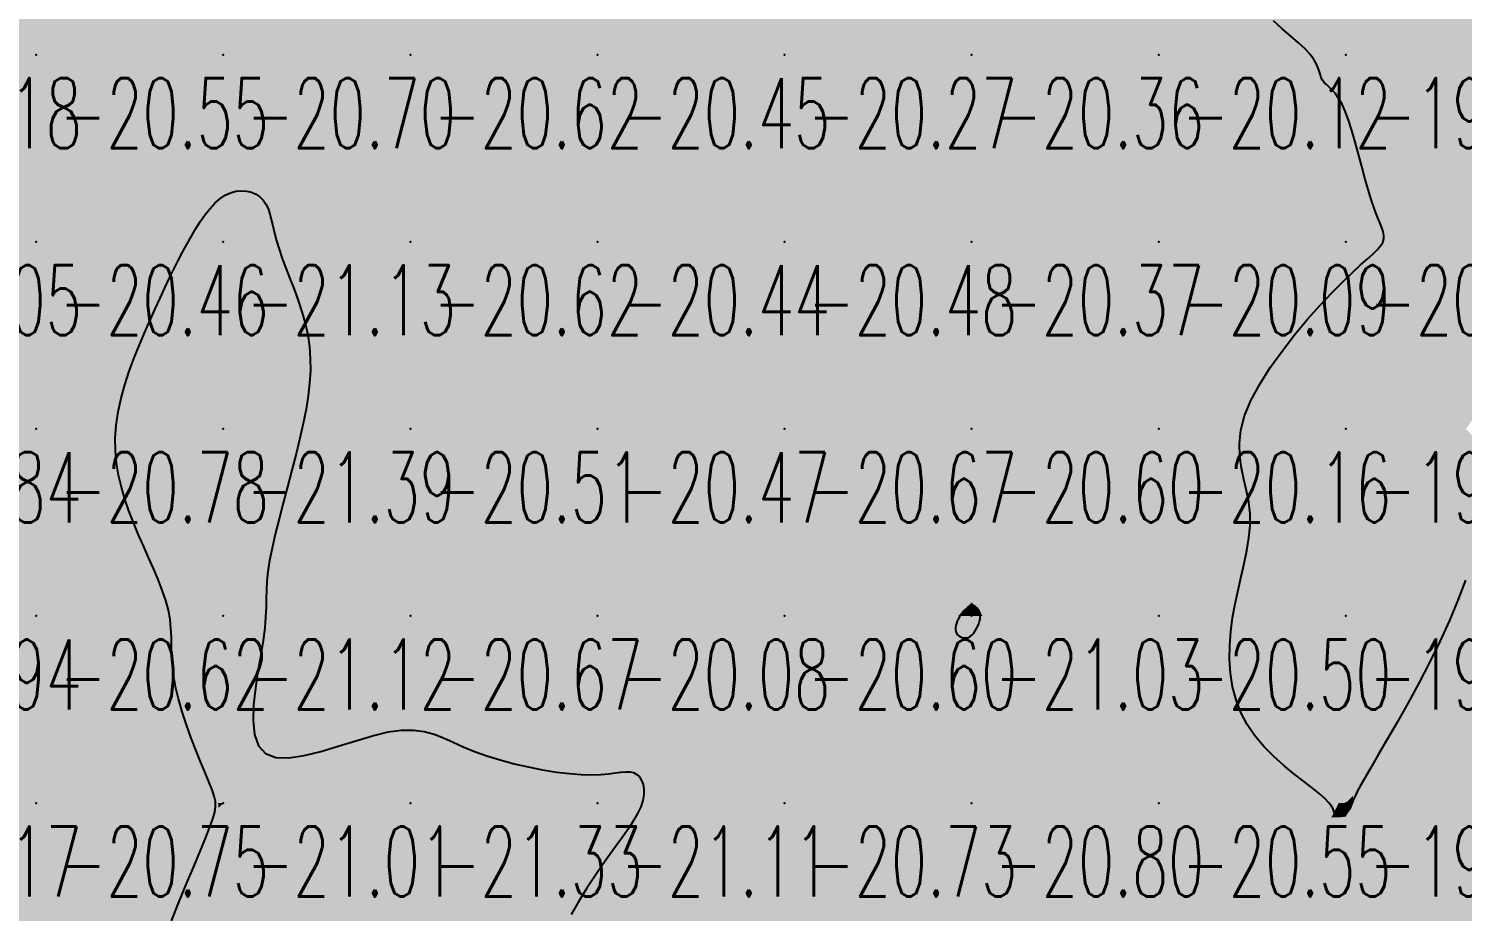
# Model space of a CAD drawing. Header units: millimetres. Extents: x 88261 to 90953, y 390274 to 392322.
# Drawn here: x 89319.8 to 89396.5, y 390731.5 to 390778.6 of the extents above; entities that cross this region are included whole.
import ezdxf
from ezdxf.enums import TextEntityAlignment as Align

# ---------------------------------------------------------------- set-up
doc = ezdxf.new("R2010")
doc.units = ezdxf.units.MM
doc.header["$LTSCALE"] = 25
for name, color, linetype in [('CN_03_00', 7, 'Continuous'), ('CN_04_00', 242, 'Continuous'), ('COTEAlt', 7, 'Continuous'), ('TN_COLORIAGE', 7, 'Continuous')]:
    doc.layers.add(name, color=color, linetype=linetype)
doc.styles.add('Simplex 1.0', font='Simplex.shx', dxfattribs={"width": 0.99, "height": 2.5})
doc.styles.get("Standard").update_dxf_attribs({"font": 'times.ttf'})

# ---------------------------------------------------------------- blocks, each defined once
blk = doc.blocks.new('COTE')
at = {"color": 0}
blk.add_point((0, 0), dxfattribs=at)
at = {"layer": 'COTEAlt'}
blk.add_attdef('ALT', text='', height=3.75, dxfattribs=at).set_placement((1.25, -1.25), align=Align.TOP_LEFT)

msp = doc.modelspace()

# ---------------------------------------------------------------- linework, layer by layer
at = {"layer": 'CN_03_00', "elevation": -21, "flags": 128}
msp.add_lwpolyline([(89327.473, 390730.941), (89327.898, 390731.982), (89328.306, 390732.973), (89328.685, 390733.891), (89329.023, 390734.71), (89329.308, 390735.405), (89329.531, 390735.961), (89329.692, 390736.4), (89329.794, 390736.753), (89329.838, 390737.053), (89329.827, 390737.329), (89329.765, 390737.614), (89329.652, 390737.939), (89329.492, 390738.335), (89329.29, 390738.826), (89329.055, 390739.399), (89328.801, 390740.035), (89328.541, 390740.714), (89328.287, 390741.416), (89328.053, 390742.12), (89327.851, 390742.807), (89327.695, 390743.458), (89327.591, 390744.056), (89327.532, 390744.608), (89327.503, 390745.124), (89327.489, 390745.615), (89327.478, 390746.091), (89327.454, 390746.564), (89327.404, 390747.044), (89327.314, 390747.542), (89327.173, 390748.065), (89326.987, 390748.613), (89326.766, 390749.183), (89326.518, 390749.771), (89326.253, 390750.373), (89325.979, 390750.985), (89325.708, 390751.606), (89325.446, 390752.23), (89325.204, 390752.855), (89324.987, 390753.484), (89324.801, 390754.117), (89324.651, 390754.758), (89324.542, 390755.408), (89324.479, 390756.071), (89324.469, 390756.747), (89324.515, 390757.44), (89324.622, 390758.151), (89324.782, 390758.873), (89324.986, 390759.6), (89325.225, 390760.324), (89325.488, 390761.038), (89325.768, 390761.736), (89326.053, 390762.41), (89326.335, 390763.053), (89326.607, 390763.659), (89326.868, 390764.231), (89327.12, 390764.772), (89327.365, 390765.284), (89327.605, 390765.772), (89327.841, 390766.239), (89328.076, 390766.689), (89328.312, 390767.124), (89328.549, 390767.546), (89328.79, 390767.952), (89329.035, 390768.336), (89329.284, 390768.692), (89329.54, 390769.015), (89329.802, 390769.298), (89330.071, 390769.536), (89330.35, 390769.724), (89330.637, 390769.857), (89330.926, 390769.936), (89331.214, 390769.965), (89331.491, 390769.948), (89331.754, 390769.886), (89331.995, 390769.782), (89332.209, 390769.641), (89332.388, 390769.465), (89332.53, 390769.256), (89332.642, 390769.014), (89332.734, 390768.739), (89332.814, 390768.43), (89332.894, 390768.086), (89332.983, 390767.707), (89333.091, 390767.291), (89333.227, 390766.839), (89333.399, 390766.35), (89333.597, 390765.828), (89333.813, 390765.277), (89334.035, 390764.703), (89334.252, 390764.109), (89334.453, 390763.501), (89334.627, 390762.883), (89334.764, 390762.259), (89334.856, 390761.633), (89334.901, 390761), (89334.903, 390760.354), (89334.864, 390759.69), (89334.787, 390759.002), (89334.674, 390758.284), (89334.527, 390757.53), (89334.349, 390756.735), (89334.143, 390755.897), (89333.919, 390755.029), (89333.685, 390754.149), (89333.452, 390753.276), (89333.229, 390752.427), (89333.027, 390751.62), (89332.854, 390750.872), (89332.721, 390750.202), (89332.634, 390749.621), (89332.584, 390749.107), (89332.559, 390748.635), (89332.546, 390748.176), (89332.534, 390747.703), (89332.51, 390747.19), (89332.461, 390746.609), (89332.375, 390745.933), (89332.248, 390745.146), (89332.101, 390744.281), (89331.966, 390743.38), (89331.871, 390742.488), (89331.848, 390741.649), (89331.925, 390740.905), (89332.133, 390740.302), (89332.502, 390739.883), (89333.05, 390739.676), (89333.752, 390739.655), (89334.569, 390739.776), (89335.463, 390739.998), (89336.397, 390740.277), (89337.332, 390740.572), (89338.231, 390740.841), (89339.056, 390741.04), (89339.78, 390741.138), (89340.415, 390741.139), (89340.985, 390741.061), (89341.513, 390740.917), (89342.022, 390740.724), (89342.535, 390740.497), (89343.076, 390740.252), (89343.668, 390740.004), (89344.327, 390739.767), (89345.04, 390739.546), (89345.789, 390739.345), (89346.553, 390739.168), (89347.314, 390739.017), (89348.052, 390738.897), (89348.748, 390738.811), (89349.381, 390738.762), (89349.938, 390738.752), (89350.421, 390738.771), (89350.837, 390738.808), (89351.194, 390738.852), (89351.5, 390738.891), (89351.761, 390738.914), (89351.985, 390738.909), (89352.18, 390738.865), (89352.351, 390738.772), (89352.496, 390738.633), (89352.61, 390738.451), (89352.688, 390738.23), (89352.726, 390737.975), (89352.721, 390737.689), (89352.666, 390737.377), (89352.559, 390737.042), (89352.396, 390736.687), (89352.181, 390736.309), (89351.919, 390735.905), (89351.617, 390735.47), (89351.279, 390735), (89350.911, 390734.49), (89350.52, 390733.938), (89350.11, 390733.338), (89349.687, 390732.689), (89349.259, 390732), (89348.835, 390731.282)], dxfattribs=at)
msp.add_lwpolyline([(89369.537, 390747.076), (89369.484, 390746.961), (89369.441, 390746.845), (89369.409, 390746.73), (89369.392, 390746.618), (89369.39, 390746.511), (89369.405, 390746.411), (89369.439, 390746.32), (89369.494, 390746.24), (89369.567, 390746.172), (89369.653, 390746.119), (89369.75, 390746.083), (89369.854, 390746.066), (89369.962, 390746.07), (89370.069, 390746.097), (89370.173, 390746.149), (89370.271, 390746.226), (89370.36, 390746.324), (89370.441, 390746.439), (89370.513, 390746.565), (89370.576, 390746.696), (89370.627, 390746.828), (89370.668, 390746.954), (89370.696, 390747.069), (89370.712, 390747.17), (89370.717, 390747.257), (89370.712, 390747.332), (89370.698, 390747.397), (89370.677, 390747.454), (89370.65, 390747.505), (89370.619, 390747.553), (89370.584, 390747.598), (89370.546, 390747.643), (89370.506, 390747.686), (89370.463, 390747.725), (89370.417, 390747.758), (89370.367, 390747.782), (89370.312, 390747.796), (89370.253, 390747.797), (89370.189, 390747.783), (89370.119, 390747.752), (89370.045, 390747.706), (89369.969, 390747.646), (89369.891, 390747.573), (89369.814, 390747.489), (89369.738, 390747.396), (89369.666, 390747.295), (89369.598, 390747.188), (89369.537, 390747.076)], close=True, dxfattribs=at)
at = {"layer": 'CN_04_00', "elevation": -20, "flags": 128}
msp.add_lwpolyline([(89396.638, 390749.147), (89396.244, 390748.084), (89395.791, 390746.989), (89395.28, 390745.872), (89394.727, 390744.753), (89394.152, 390743.652), (89393.573, 390742.59), (89393.009, 390741.589), (89392.479, 390740.67), (89392.002, 390739.852), (89391.597, 390739.159), (89391.278, 390738.603), (89391.037, 390738.173), (89390.863, 390737.849), (89390.744, 390737.614), (89390.667, 390737.449), (89390.62, 390737.334), (89390.592, 390737.251), (89390.569, 390737.181), (89390.542, 390737.109), (89390.509, 390737.034), (89390.47, 390736.958), (89390.425, 390736.882), (89390.374, 390736.808), (89390.317, 390736.74), (89390.253, 390736.678), (89390.184, 390736.624), (89390.109, 390736.581), (89390.031, 390736.549), (89389.953, 390736.528), (89389.878, 390736.519), (89389.809, 390736.521), (89389.749, 390736.536), (89389.701, 390736.562), (89389.669, 390736.601), (89389.652, 390736.654), (89389.638, 390736.724), (89389.614, 390736.815), (89389.565, 390736.932), (89389.477, 390737.079), (89389.334, 390737.26), (89389.124, 390737.48), (89388.83, 390737.742), (89388.446, 390738.051), (89387.988, 390738.406), (89387.478, 390738.806), (89386.941, 390739.249), (89386.399, 390739.734), (89385.874, 390740.261), (89385.391, 390740.828), (89384.973, 390741.434), (89384.636, 390742.077), (89384.381, 390742.752), (89384.2, 390743.453), (89384.088, 390744.175), (89384.038, 390744.912), (89384.045, 390745.658), (89384.1, 390746.407), (89384.2, 390747.154), (89384.335, 390747.893), (89384.493, 390748.623), (89384.66, 390749.342), (89384.821, 390750.047), (89384.963, 390750.737), (89385.072, 390751.411), (89385.132, 390752.067), (89385.131, 390752.702), (89385.061, 390753.318), (89384.943, 390753.923), (89384.806, 390754.528), (89384.678, 390755.144), (89384.59, 390755.781), (89384.567, 390756.45), (89384.641, 390757.162), (89384.838, 390757.928), (89385.179, 390758.753), (89385.645, 390759.621), (89386.208, 390760.511), (89386.841, 390761.4), (89387.515, 390762.269), (89388.204, 390763.094), (89388.878, 390763.855), (89389.512, 390764.53), (89390.081, 390765.103), (89390.582, 390765.583), (89391.017, 390765.981), (89391.385, 390766.31), (89391.689, 390766.585), (89391.929, 390766.817), (89392.107, 390767.02), (89392.223, 390767.208), (89392.28, 390767.392), (89392.284, 390767.583), (89392.242, 390767.793), (89392.161, 390768.032), (89392.05, 390768.311), (89391.914, 390768.64), (89391.762, 390769.031), (89391.601, 390769.493), (89391.436, 390770.032), (89391.269, 390770.632), (89391.1, 390771.268), (89390.929, 390771.92), (89390.755, 390772.564), (89390.578, 390773.178), (89390.399, 390773.74), (89390.217, 390774.226), (89390.033, 390774.621), (89389.849, 390774.933), (89389.671, 390775.177), (89389.503, 390775.366), (89389.348, 390775.515), (89389.21, 390775.639), (89389.094, 390775.752), (89389.004, 390775.868), (89388.94, 390776.001), (89388.891, 390776.153), (89388.843, 390776.325), (89388.779, 390776.52), (89388.686, 390776.738), (89388.548, 390776.982), (89388.351, 390777.251), (89388.079, 390777.548), (89387.725, 390777.874), (89387.306, 390778.231), (89386.848, 390778.623), (89386.375, 390779.051)], dxfattribs=at)
at = {"layer": 'TN_COLORIAGE', "color": 223}
for points in [[(89316.282, 390783.273, -20.552), (89313.165, 390777.239, -20.552), (89320.249, 390787.239, -20.552), (89320.249, 390777.239, -20.552)], [(89320.249, 390777.239, -20.651), (89330.249, 390777.239, -20.651), (89330.249, 390787.239, -20.651)], [(89320.249, 390787.239, -20.651), (89320.249, 390777.239, -20.651), (89330.249, 390787.239, -20.651)], [(89330.249, 390777.239, -20.724), (89340.249, 390777.239, -20.724), (89340.249, 390787.239, -20.724)], [(89330.249, 390787.239, -20.724), (89330.249, 390777.239, -20.724), (89340.249, 390787.239, -20.724)], [(89340.249, 390787.239, -20.435), (89340.249, 390777.239, -20.435), (89350.249, 390787.239, -20.435)], [(89340.249, 390777.239, -20.435), (89350.249, 390777.239, -20.435), (89350.249, 390787.239, -20.435)], [(89350.249, 390777.239, -20.366), (89360.249, 390777.239, -20.366), (89360.249, 390787.239, -20.366)], [(89350.249, 390787.239, -20.366), (89350.249, 390777.239, -20.366), (89360.249, 390787.239, -20.366)], [(89360.249, 390777.239, -20.333), (89370.249, 390777.239, -20.333), (89370.249, 390787.239, -20.333)], [(89360.249, 390787.239, -20.333), (89360.249, 390777.239, -20.333), (89370.249, 390787.239, -20.333)], [(89370.249, 390777.239, -20.243), (89380.249, 390777.239, -20.243), (89380.249, 390787.239, -20.243)], [(89370.249, 390787.239, -20.243), (89370.249, 390777.239, -20.243), (89380.249, 390787.239, -20.243)], [(89380.249, 390787.239, -20), (89385.308, 390787.239, -20), (89380.249, 390777.239, -20), (89383.663, 390780.653, -20)], [(89383.663, 390780.653, -20.123), (89389.032, 390777.239, -20.123), (89380.249, 390777.239, -20.123)], [(89311.281, 390768.272, -20.46), (89311.121, 390767.239, -20.46), (89320.249, 390777.239, -20.46), (89320.249, 390767.239, -20.46)], [(89311.281, 390768.272, -20.552), (89313.165, 390777.239, -20.552), (89320.249, 390777.239, -20.552)], [(89320.249, 390777.239, -20.705), (89320.249, 390767.239, -20.705), (89330.249, 390777.239, -20.705)], [(89330.249, 390770.324, -20.46), (89328.288, 390767.239, -20.46), (89330.249, 390777.239, -20.46), (89320.249, 390767.239, -20.46)], [(89330.249, 390770.324, -20.618), (89332.816, 390769.806, -20.618), (89330.249, 390777.239, -20.618), (89340.249, 390777.239, -20.618)], [(89332.817, 390767.239, -20.618), (89332.816, 390769.806, -20.618), (89340.249, 390767.239, -20.618), (89340.249, 390777.239, -20.618)], [(89340.249, 390767.239, -20.445), (89350.249, 390767.239, -20.445), (89350.249, 390777.239, -20.445)], [(89340.249, 390777.239, -20.445), (89340.249, 390767.239, -20.445), (89350.249, 390777.239, -20.445)], [(89350.249, 390767.239, -20.269), (89360.249, 390767.239, -20.269), (89360.249, 390777.239, -20.269)], [(89350.249, 390777.239, -20.269), (89350.249, 390767.239, -20.269), (89360.249, 390777.239, -20.269)], [(89360.249, 390767.239, -20.365), (89370.249, 390767.239, -20.365), (89370.249, 390777.239, -20.365)], [(89360.249, 390777.239, -20.365), (89360.249, 390767.239, -20.365), (89370.249, 390777.239, -20.365)], [(89370.249, 390767.239, -20.123), (89380.249, 390767.239, -20.123), (89380.249, 390777.239, -20.123)], [(89370.249, 390777.239, -20.123), (89370.249, 390767.239, -20.123), (89380.249, 390777.239, -20.123)], [(89380.249, 390777.239, -20), (89389.032, 390777.239, -20), (89380.249, 390767.239, -20), (89388.685, 390775.676, -20)], [(89380.249, 390767.239, -20), (89388.685, 390775.676, -20), (89390.249, 390767.239, -20), (89390.249, 390775.267, -20)], [(89391.622, 390768.613, -20.069), (89390.249, 390775.267, -20.069), (89390.249, 390767.239, -20.069)], [(89391.622, 390768.613, -20.069), (89392.866, 390767.239, -20.069), (89390.249, 390767.239, -20.069)], [(89310.249, 390757.239, -20.46), (89320.249, 390757.239, -20.46), (89320.249, 390767.239, -20.46)], [(89310.249, 390764.763, -20.46), (89311.121, 390767.239, -20.46), (89310.249, 390757.239, -20.46), (89320.249, 390767.239, -20.46)], [(89326.469, 390763.46, -20.46), (89328.288, 390767.239, -20.46), (89320.249, 390757.239, -20.46), (89320.249, 390767.239, -20.46)], [(89332.817, 390767.239, -20.619), (89335.279, 390762.269, -20.619), (89340.249, 390767.239, -20.619)], [(89335.279, 390762.269, -20.51), (89334.655, 390757.239, -20.51), (89340.249, 390767.239, -20.51), (89340.249, 390757.239, -20.51)], [(89340.249, 390767.239, -20.442), (89340.249, 390757.239, -20.442), (89350.249, 390767.239, -20.442)], [(89340.249, 390757.239, -20.442), (89350.249, 390757.239, -20.442), (89350.249, 390767.239, -20.442)], [(89350.249, 390767.239, -20.476), (89350.249, 390757.239, -20.476), (89360.249, 390767.239, -20.476)], [(89350.249, 390757.239, -20.476), (89360.249, 390757.239, -20.476), (89360.249, 390767.239, -20.476)], [(89360.249, 390757.239, -20.374), (89370.249, 390757.239, -20.374), (89370.249, 390767.239, -20.374)], [(89360.249, 390767.239, -20.374), (89360.249, 390757.239, -20.374), (89370.249, 390767.239, -20.374)], [(89370.249, 390767.239, -20.092), (89370.249, 390757.239, -20.092), (89380.249, 390767.239, -20.092)], [(89370.249, 390757.239, -20.092), (89380.249, 390757.239, -20.092), (89380.249, 390767.239, -20.092)], [(89380.249, 390757.239, -20), (89383.21, 390757.239, -20), (89390.249, 390767.239, -20), (89390.249, 390765.675, -20)], [(89380.249, 390767.239, -20.069), (89380.249, 390757.239, -20.069), (89390.249, 390767.239, -20.069)], [(89390.249, 390765.675, -20.069), (89392.866, 390767.239, -20.069), (89390.249, 390767.239, -20.069)], [(89326.469, 390763.46, -20.783), (89323.847, 390757.239, -20.783), (89320.249, 390757.239, -20.783)], [(89310.249, 390757.239, -20.783), (89310.249, 390747.239, -20.783), (89320.249, 390757.239, -20.783)], [(89310.249, 390747.239, -20.783), (89320.249, 390747.239, -20.783), (89320.249, 390757.239, -20.783)], [(89323.847, 390757.239, -20.616), (89325.234, 390752.225, -20.616), (89320.249, 390757.239, -20.616), (89320.249, 390747.239, -20.616)], [(89332.193, 390749.184, -20.51), (89334.655, 390757.239, -20.51), (89340.249, 390757.239, -20.51)], [(89332.898, 390747.239, -20.51), (89332.193, 390749.184, -20.51), (89340.249, 390747.239, -20.51), (89340.249, 390757.239, -20.51)], [(89340.249, 390757.239, -20.471), (89340.249, 390747.239, -20.471), (89350.249, 390757.239, -20.471)], [(89340.249, 390747.239, -20.471), (89350.249, 390747.239, -20.471), (89350.249, 390757.239, -20.471)], [(89350.249, 390757.239, -20.67), (89350.249, 390747.239, -20.67), (89360.249, 390757.239, -20.67)], [(89350.249, 390747.239, -20.67), (89360.249, 390747.239, -20.67), (89360.249, 390757.239, -20.67)], [(89370.249, 390747.965, -20.597), (89369.532, 390747.239, -20.597), (89370.249, 390757.239, -20.597), (89360.249, 390747.239, -20.597)], [(89360.249, 390757.239, -20.602), (89360.249, 390747.239, -20.602), (89370.249, 390757.239, -20.602)], [(89370.249, 390747.965, -20.158), (89370.605, 390747.596, -20.158), (89370.249, 390757.239, -20.158), (89380.249, 390757.239, -20.158)], [(89370.831, 390747.239, -20.158), (89370.605, 390747.596, -20.158), (89380.249, 390747.239, -20.158), (89380.249, 390757.239, -20.158)], [(89380.249, 390747.239, -20), (89385.943, 390752.934, -20), (89380.249, 390757.239, -20), (89383.21, 390757.239, -20)], [(89400.249, 390747.239, -20), (89396.437, 390747.239, -20), (89400.249, 390757.239, -20), (89398.368, 390755.358, -20)], [(89383.803, 390747.239, -20.496), (89385.943, 390752.934, -20.496), (89380.249, 390747.239, -20.496)], [(89327.893, 390747.239, -20.616), (89325.234, 390752.225, -20.616), (89320.249, 390747.239, -20.616)], [(89310.249, 390744.752, -20.616), (89313.337, 390740.328, -20.616), (89310.249, 390747.239, -20.616), (89320.249, 390747.239, -20.616)], [(89314.275, 390737.239, -20.616), (89313.337, 390740.328, -20.616), (89320.249, 390737.239, -20.616), (89320.249, 390747.239, -20.616)], [(89327.076, 390744.067, -20.616), (89327.893, 390747.239, -20.616), (89320.249, 390737.239, -20.616), (89320.249, 390747.239, -20.616)], [(89330.466, 390737.457, -20.672), (89340.249, 390742.229, -20.672), (89340.249, 390747.239, -20.672)], [(89330.466, 390737.457, -20.672), (89332.898, 390747.239, -20.672), (89340.249, 390747.239, -20.672)], [(89340.249, 390742.229, -20.084), (89342.877, 390739.868, -20.084), (89340.249, 390747.239, -20.084), (89350.249, 390747.239, -20.084)], [(89350.249, 390738.325, -20.084), (89342.877, 390739.868, -20.084), (89350.249, 390747.239, -20.084)], [(89352.415, 390739.406, -20.084), (89350.249, 390738.325, -20.084), (89360.249, 390747.239, -20.084), (89350.249, 390747.239, -20.084)], [(89353.172, 390737.239, -20.597), (89352.415, 390739.406, -20.597), (89360.249, 390737.239, -20.597), (89360.249, 390747.239, -20.597)], [(89369.214, 390746.205, -20.597), (89369.532, 390747.239, -20.597), (89360.249, 390737.239, -20.597), (89360.249, 390747.239, -20.597)], [(89370.249, 390737.239, -20.496), (89380.249, 390737.239, -20.496), (89380.249, 390747.239, -20.496)], [(89370.249, 390745.862, -20.496), (89370.831, 390747.239, -20.496), (89370.249, 390737.239, -20.496), (89380.249, 390747.239, -20.496)], [(89380.249, 390737.239, -20), (89384.041, 390741.032, -20), (89380.249, 390747.239, -20), (89383.803, 390747.239, -20)], [(89396.437, 390747.239, -20.553), (89390.628, 390737.618, -20.553), (89400.249, 390747.239, -20.553)], [(89400.249, 390747.239, -20), (89390.628, 390737.618, -20), (89400.249, 390737.239, -20), (89390.634, 390737.239, -20)], [(89370.249, 390745.862, -20.73), (89369.214, 390746.205, -20.73), (89370.249, 390737.239, -20.73), (89360.249, 390737.239, -20.73)], [(89329.97, 390737.239, -20.746), (89327.076, 390744.067, -20.746), (89320.249, 390737.239, -20.746)], [(89384.041, 390741.032, -20.549), (89389.867, 390737.239, -20.549), (89380.249, 390737.239, -20.549)], [(89314.275, 390737.239, -20.746), (89317.157, 390734.147, -20.746), (89320.249, 390737.239, -20.746)], [(89317.157, 390734.147, -20.718), (89316.934, 390727.239, -20.718), (89320.249, 390737.239, -20.718), (89320.249, 390727.239, -20.718)], [(89329.97, 390737.239, -20.718), (89329.997, 390736.987, -20.718), (89320.249, 390737.239, -20.718), (89320.249, 390727.239, -20.718)], [(89329.997, 390736.987, -20.718), (89325.893, 390727.239, -20.718), (89320.249, 390727.239, -20.718)], [(89350.249, 390727.239, -20.73), (89360.249, 390727.239, -20.73), (89360.249, 390737.239, -20.73)], [(89350.249, 390733.887, -20.73), (89353.172, 390737.239, -20.73), (89350.249, 390727.239, -20.73), (89360.249, 390737.239, -20.73)], [(89360.249, 390727.239, -20.805), (89370.249, 390727.239, -20.805), (89370.249, 390737.239, -20.805)], [(89360.249, 390737.239, -20.805), (89360.249, 390727.239, -20.805), (89370.249, 390737.239, -20.805)], [(89370.249, 390727.239, -20.549), (89380.249, 390727.239, -20.549), (89380.249, 390737.239, -20.549)], [(89370.249, 390737.239, -20.549), (89370.249, 390727.239, -20.549), (89380.249, 390737.239, -20.549)], [(89380.249, 390737.239, -20), (89389.867, 390737.239, -20), (89380.249, 390727.239, -20), (89389.474, 390736.465, -20)], [(89390.249, 390727.239, -20.544), (89400.249, 390727.239, -20.544), (89400.249, 390737.239, -20.544)], [(89400.249, 390737.239, -20), (89390.634, 390737.239, -20), (89390.249, 390727.239, -20), (89390.249, 390736.51, -20)], [(89390.249, 390727.239, -20), (89390.249, 390736.51, -20), (89380.249, 390727.239, -20), (89389.474, 390736.465, -20)], [(89350.249, 390733.887, -20.779), (89346.491, 390727.239, -20.779), (89350.249, 390727.239, -20.779)]]:
    msp.add_solid(points, dxfattribs=at)
at = {"layer": 'TN_COLORIAGE', "color": 213}
for points in [[(89389.032, 390777.239, -19.762), (89383.663, 390780.653, -19.762), (89390.249, 390777.239, -19.762), (89390.249, 390787.239, -19.762)], [(89390.249, 390787.239, -19.755), (89390.249, 390777.239, -19.755), (89400.249, 390787.239, -19.755)], [(89390.249, 390777.239, -19.755), (89400.249, 390777.239, -19.755), (89400.249, 390787.239, -19.755)], [(89390.249, 390775.267, -19.983), (89388.685, 390775.676, -19.983), (89390.249, 390777.239, -19.983)], [(89388.685, 390775.676, -19.983), (89389.032, 390777.239, -19.983), (89390.249, 390777.239, -19.983)], [(89390.249, 390775.267, -19.564), (89391.622, 390768.613, -19.564), (89390.249, 390777.239, -19.564), (89400.249, 390777.239, -19.564)], [(89392.866, 390767.239, -19.564), (89391.622, 390768.613, -19.564), (89400.249, 390767.239, -19.564), (89400.249, 390777.239, -19.564)], [(89400.249, 390762.391, -19.625), (89396.677, 390757.239, -19.625), (89400.249, 390767.239, -19.625), (89390.249, 390757.239, -19.625)], [(89392.866, 390767.239, -19.625), (89390.249, 390765.675, -19.625), (89400.249, 390767.239, -19.625), (89390.249, 390757.239, -19.625)], [(89390.249, 390765.675, -19.625), (89383.21, 390757.239, -19.625), (89390.249, 390757.239, -19.625)], [(89383.21, 390757.239, -19.625), (89385.943, 390752.934, -19.625), (89390.249, 390757.239, -19.625)], [(89385.943, 390752.934, -19.101), (89383.803, 390747.239, -19.101), (89390.249, 390757.239, -19.101), (89390.249, 390747.239, -19.101)], [(89396.677, 390757.239, -19.101), (89398.368, 390755.358, -19.101), (89390.249, 390757.239, -19.101), (89390.249, 390747.239, -19.101)], [(89398.368, 390755.358, -19.101), (89396.437, 390747.239, -19.101), (89390.249, 390747.239, -19.101)], [(89383.803, 390747.239, -19.101), (89384.041, 390741.032, -19.101), (89390.249, 390747.239, -19.101)], [(89389.867, 390737.239, -19.101), (89384.041, 390741.032, -19.101), (89390.249, 390737.239, -19.101), (89390.249, 390747.239, -19.101)], [(89390.628, 390737.618, -19.101), (89396.437, 390747.239, -19.101), (89390.249, 390737.239, -19.101), (89390.249, 390747.239, -19.101)], [(89390.634, 390737.239, -19.978), (89390.628, 390737.618, -19.978), (89390.249, 390737.239, -19.978)], [(89389.474, 390736.465, -19.978), (89390.249, 390736.51, -19.978), (89390.249, 390737.239, -19.978)], [(89389.474, 390736.465, -19.978), (89389.867, 390737.239, -19.978), (89390.249, 390737.239, -19.978)], [(89390.249, 390736.51, -19.978), (89390.634, 390737.239, -19.978), (89390.249, 390737.239, -19.978)]]:
    msp.add_solid(points, dxfattribs=at)
at = {"layer": 'TN_COLORIAGE', "color": 233}
for points in [[(89328.288, 390767.239, -21.132), (89330.249, 390770.324, -21.132), (89330.249, 390767.239, -21.132)], [(89332.816, 390769.806, -21.132), (89330.249, 390770.324, -21.132), (89330.249, 390767.239, -21.132)], [(89332.816, 390769.806, -21.132), (89332.817, 390767.239, -21.132), (89330.249, 390767.239, -21.132)], [(89330.249, 390757.239, -21), (89323.847, 390757.239, -21), (89330.249, 390767.239, -21), (89326.469, 390763.46, -21)], [(89328.288, 390767.239, -21.132), (89326.469, 390763.46, -21.132), (89330.249, 390767.239, -21.132)], [(89330.249, 390757.239, -21), (89335.279, 390762.269, -21), (89330.249, 390767.239, -21), (89332.817, 390767.239, -21)], [(89334.655, 390757.239, -21.386), (89335.279, 390762.269, -21.386), (89330.249, 390757.239, -21.386)], [(89325.234, 390752.225, -21.386), (89323.847, 390757.239, -21.386), (89330.249, 390757.239, -21.386)], [(89330.249, 390757.239, -21), (89325.234, 390752.225, -21), (89330.249, 390747.239, -21), (89327.893, 390747.239, -21)], [(89330.249, 390757.239, -21), (89334.655, 390757.239, -21), (89330.249, 390747.239, -21), (89332.193, 390749.184, -21)], [(89332.193, 390749.184, -21.118), (89332.898, 390747.239, -21.118), (89330.249, 390747.239, -21.118)], [(89369.532, 390747.239, -21.031), (89370.249, 390747.965, -21.031), (89370.249, 390747.239, -21.031)], [(89370.605, 390747.596, -21.031), (89370.249, 390747.965, -21.031), (89370.249, 390747.239, -21.031)], [(89370.605, 390747.596, -21.031), (89370.831, 390747.239, -21.031), (89370.249, 390747.239, -21.031)], [(89330.249, 390747.239, -21), (89327.076, 390744.067, -21), (89330.249, 390737.239, -21), (89329.97, 390737.239, -21)], [(89327.893, 390747.239, -21.118), (89327.076, 390744.067, -21.118), (89330.249, 390747.239, -21.118)], [(89330.249, 390747.239, -21), (89332.898, 390747.239, -21), (89330.249, 390737.239, -21), (89330.466, 390737.457, -21)], [(89369.214, 390746.205, -21.031), (89370.249, 390745.862, -21.031), (89370.249, 390747.239, -21.031)], [(89369.532, 390747.239, -21.031), (89369.214, 390746.205, -21.031), (89370.249, 390747.239, -21.031)], [(89370.831, 390747.239, -21.031), (89370.249, 390745.862, -21.031), (89370.249, 390747.239, -21.031)], [(89340.249, 390737.239, -21), (89340.249, 390742.229, -21), (89330.249, 390737.239, -21), (89330.466, 390737.457, -21)], [(89342.877, 390739.868, -21.327), (89340.249, 390742.229, -21.327), (89340.249, 390737.239, -21.327)], [(89340.249, 390737.239, -21), (89342.877, 390739.868, -21), (89350.249, 390737.239, -21), (89350.249, 390738.325, -21)], [(89352.415, 390739.406, -21.112), (89353.172, 390737.239, -21.112), (89350.249, 390737.239, -21.112)], [(89350.249, 390738.325, -21.112), (89352.415, 390739.406, -21.112), (89350.249, 390737.239, -21.112)], [(89330.249, 390727.239, -21), (89325.893, 390727.239, -21), (89330.249, 390737.239, -21), (89329.997, 390736.987, -21)], [(89329.997, 390736.987, -21.007), (89329.97, 390737.239, -21.007), (89330.249, 390737.239, -21.007)], [(89330.249, 390727.239, -21.327), (89340.249, 390727.239, -21.327), (89340.249, 390737.239, -21.327)], [(89330.249, 390737.239, -21.327), (89330.249, 390727.239, -21.327), (89340.249, 390737.239, -21.327)], [(89340.249, 390727.239, -21), (89346.491, 390727.239, -21), (89350.249, 390737.239, -21), (89350.249, 390733.887, -21)], [(89340.249, 390737.239, -21.112), (89340.249, 390727.239, -21.112), (89350.249, 390737.239, -21.112)], [(89353.172, 390737.239, -21.112), (89350.249, 390733.887, -21.112), (89350.249, 390737.239, -21.112)]]:
    msp.add_solid(points, dxfattribs=at)

# ---------------------------------------------------------------- block references
at = {"layer": 'COTEAlt'}
ref = msp.add_blockref('COTE', (89310.249, 390777.239), dxfattribs=at)
ref.add_attrib('ALT', '-21.18', dxfattribs={"height": 3.75, "style": 'Simplex 1.0', "width": 0.6}).set_placement((89311.499, 390775.989), align=Align.TOP_LEFT)
ref = msp.add_blockref('COTE', (89320.249, 390777.239), dxfattribs=at)
ref.add_attrib('ALT', '-20.55', dxfattribs={"height": 3.75, "style": 'Simplex 1.0', "width": 0.6}).set_placement((89321.499, 390775.989), align=Align.TOP_LEFT)
ref = msp.add_blockref('COTE', (89330.249, 390777.239), dxfattribs=at)
ref.add_attrib('ALT', '-20.70', dxfattribs={"height": 3.75, "style": 'Simplex 1.0', "width": 0.6}).set_placement((89331.499, 390775.989), align=Align.TOP_LEFT)
ref = msp.add_blockref('COTE', (89340.249, 390777.239), dxfattribs=at)
ref.add_attrib('ALT', '-20.62', dxfattribs={"height": 3.75, "style": 'Simplex 1.0', "width": 0.6}).set_placement((89341.499, 390775.989), align=Align.TOP_LEFT)
ref = msp.add_blockref('COTE', (89350.249, 390777.239), dxfattribs=at)
ref.add_attrib('ALT', '-20.45', dxfattribs={"height": 3.75, "style": 'Simplex 1.0', "width": 0.6}).set_placement((89351.499, 390775.989), align=Align.TOP_LEFT)
ref = msp.add_blockref('COTE', (89360.249, 390777.239), dxfattribs=at)
ref.add_attrib('ALT', '-20.27', dxfattribs={"height": 3.75, "style": 'Simplex 1.0', "width": 0.6}).set_placement((89361.499, 390775.989), align=Align.TOP_LEFT)
ref = msp.add_blockref('COTE', (89370.249, 390777.239), dxfattribs=at)
ref.add_attrib('ALT', '-20.36', dxfattribs={"height": 3.75, "style": 'Simplex 1.0', "width": 0.6}).set_placement((89371.499, 390775.989), align=Align.TOP_LEFT)
ref = msp.add_blockref('COTE', (89380.249, 390777.239), dxfattribs=at)
ref.add_attrib('ALT', '-20.12', dxfattribs={"height": 3.75, "style": 'Simplex 1.0', "width": 0.6}).set_placement((89381.499, 390775.989), align=Align.TOP_LEFT)
ref = msp.add_blockref('COTE', (89390.249, 390777.239), dxfattribs=at)
ref.add_attrib('ALT', '-19.98', dxfattribs={"height": 3.75, "style": 'Simplex 1.0', "width": 0.6}).set_placement((89391.499, 390775.989), align=Align.TOP_LEFT)
ref = msp.add_blockref('COTE', (89310.249, 390767.239), dxfattribs=at)
ref.add_attrib('ALT', '-21.05', dxfattribs={"height": 3.75, "style": 'Simplex 1.0', "width": 0.6}).set_placement((89311.499, 390765.989), align=Align.TOP_LEFT)
ref = msp.add_blockref('COTE', (89320.249, 390767.239), dxfattribs=at)
ref.add_attrib('ALT', '-20.46', dxfattribs={"height": 3.75, "style": 'Simplex 1.0', "width": 0.6}).set_placement((89321.499, 390765.989), align=Align.TOP_LEFT)
ref = msp.add_blockref('COTE', (89330.249, 390767.239), dxfattribs=at)
ref.add_attrib('ALT', '-21.13', dxfattribs={"height": 3.75, "style": 'Simplex 1.0', "width": 0.6}).set_placement((89331.499, 390765.989), align=Align.TOP_LEFT)
ref = msp.add_blockref('COTE', (89340.249, 390767.239), dxfattribs=at)
ref.add_attrib('ALT', '-20.62', dxfattribs={"height": 3.75, "style": 'Simplex 1.0', "width": 0.6}).set_placement((89341.499, 390765.989), align=Align.TOP_LEFT)
ref = msp.add_blockref('COTE', (89350.249, 390767.239), dxfattribs=at)
ref.add_attrib('ALT', '-20.44', dxfattribs={"height": 3.75, "style": 'Simplex 1.0', "width": 0.6}).set_placement((89351.499, 390765.989), align=Align.TOP_LEFT)
ref = msp.add_blockref('COTE', (89360.249, 390767.239), dxfattribs=at)
ref.add_attrib('ALT', '-20.48', dxfattribs={"height": 3.75, "style": 'Simplex 1.0', "width": 0.6}).set_placement((89361.499, 390765.989), align=Align.TOP_LEFT)
ref = msp.add_blockref('COTE', (89370.249, 390767.239), dxfattribs=at)
ref.add_attrib('ALT', '-20.37', dxfattribs={"height": 3.75, "style": 'Simplex 1.0', "width": 0.6}).set_placement((89371.499, 390765.989), align=Align.TOP_LEFT)
ref = msp.add_blockref('COTE', (89380.249, 390767.239), dxfattribs=at)
ref.add_attrib('ALT', '-20.09', dxfattribs={"height": 3.75, "style": 'Simplex 1.0', "width": 0.6}).set_placement((89381.499, 390765.989), align=Align.TOP_LEFT)
ref = msp.add_blockref('COTE', (89390.249, 390767.239), dxfattribs=at)
ref.add_attrib('ALT', '-20.07', dxfattribs={"height": 3.75, "style": 'Simplex 1.0', "width": 0.6}).set_placement((89391.499, 390765.989), align=Align.TOP_LEFT)
ref = msp.add_blockref('COTE', (89310.249, 390757.239), dxfattribs=at)
ref.add_attrib('ALT', '-20.84', dxfattribs={"height": 3.75, "style": 'Simplex 1.0', "width": 0.6}).set_placement((89311.499, 390755.989), align=Align.TOP_LEFT)
ref = msp.add_blockref('COTE', (89320.249, 390757.239), dxfattribs=at)
ref.add_attrib('ALT', '-20.78', dxfattribs={"height": 3.75, "style": 'Simplex 1.0', "width": 0.6}).set_placement((89321.499, 390755.989), align=Align.TOP_LEFT)
ref = msp.add_blockref('COTE', (89330.249, 390757.239), dxfattribs=at)
ref.add_attrib('ALT', '-21.39', dxfattribs={"height": 3.75, "style": 'Simplex 1.0', "width": 0.6}).set_placement((89331.499, 390755.989), align=Align.TOP_LEFT)
ref = msp.add_blockref('COTE', (89340.249, 390757.239), dxfattribs=at)
ref.add_attrib('ALT', '-20.51', dxfattribs={"height": 3.75, "style": 'Simplex 1.0', "width": 0.6}).set_placement((89341.499, 390755.989), align=Align.TOP_LEFT)
ref = msp.add_blockref('COTE', (89350.249, 390757.239), dxfattribs=at)
ref.add_attrib('ALT', '-20.47', dxfattribs={"height": 3.75, "style": 'Simplex 1.0', "width": 0.6}).set_placement((89351.499, 390755.989), align=Align.TOP_LEFT)
ref = msp.add_blockref('COTE', (89360.249, 390757.239), dxfattribs=at)
ref.add_attrib('ALT', '-20.67', dxfattribs={"height": 3.75, "style": 'Simplex 1.0', "width": 0.6}).set_placement((89361.499, 390755.989), align=Align.TOP_LEFT)
ref = msp.add_blockref('COTE', (89370.249, 390757.239), dxfattribs=at)
ref.add_attrib('ALT', '-20.60', dxfattribs={"height": 3.75, "style": 'Simplex 1.0', "width": 0.6}).set_placement((89371.499, 390755.989), align=Align.TOP_LEFT)
ref = msp.add_blockref('COTE', (89380.249, 390757.239), dxfattribs=at)
ref.add_attrib('ALT', '-20.16', dxfattribs={"height": 3.75, "style": 'Simplex 1.0', "width": 0.6}).set_placement((89381.499, 390755.989), align=Align.TOP_LEFT)
ref = msp.add_blockref('COTE', (89390.249, 390757.239), dxfattribs=at)
ref.add_attrib('ALT', '-19.63', dxfattribs={"height": 3.75, "style": 'Simplex 1.0', "width": 0.6}).set_placement((89391.499, 390755.989), align=Align.TOP_LEFT)
ref = msp.add_blockref('COTE', (89310.249, 390747.239), dxfattribs=at)
ref.add_attrib('ALT', '-20.94', dxfattribs={"height": 3.75, "style": 'Simplex 1.0', "width": 0.6}).set_placement((89311.499, 390745.989), align=Align.TOP_LEFT)
ref = msp.add_blockref('COTE', (89320.249, 390747.239), dxfattribs=at)
ref.add_attrib('ALT', '-20.62', dxfattribs={"height": 3.75, "style": 'Simplex 1.0', "width": 0.6}).set_placement((89321.499, 390745.989), align=Align.TOP_LEFT)
ref = msp.add_blockref('COTE', (89330.249, 390747.239), dxfattribs=at)
ref.add_attrib('ALT', '-21.12', dxfattribs={"height": 3.75, "style": 'Simplex 1.0', "width": 0.6}).set_placement((89331.499, 390745.989), align=Align.TOP_LEFT)
ref = msp.add_blockref('COTE', (89340.249, 390747.239), dxfattribs=at)
ref.add_attrib('ALT', '-20.67', dxfattribs={"height": 3.75, "style": 'Simplex 1.0', "width": 0.6}).set_placement((89341.499, 390745.989), align=Align.TOP_LEFT)
ref = msp.add_blockref('COTE', (89350.249, 390747.239), dxfattribs=at)
ref.add_attrib('ALT', '-20.08', dxfattribs={"height": 3.75, "style": 'Simplex 1.0', "width": 0.6}).set_placement((89351.499, 390745.989), align=Align.TOP_LEFT)
ref = msp.add_blockref('COTE', (89360.249, 390747.239), dxfattribs=at)
ref.add_attrib('ALT', '-20.60', dxfattribs={"height": 3.75, "style": 'Simplex 1.0', "width": 0.6}).set_placement((89361.499, 390745.989), align=Align.TOP_LEFT)
ref = msp.add_blockref('COTE', (89370.249, 390747.239), dxfattribs=at)
ref.add_attrib('ALT', '-21.03', dxfattribs={"height": 3.75, "style": 'Simplex 1.0', "width": 0.6}).set_placement((89371.499, 390745.989), align=Align.TOP_LEFT)
ref = msp.add_blockref('COTE', (89380.249, 390747.239), dxfattribs=at)
ref.add_attrib('ALT', '-20.50', dxfattribs={"height": 3.75, "style": 'Simplex 1.0', "width": 0.6}).set_placement((89381.499, 390745.989), align=Align.TOP_LEFT)
ref = msp.add_blockref('COTE', (89390.249, 390747.239), dxfattribs=at)
ref.add_attrib('ALT', '-19.10', dxfattribs={"height": 3.75, "style": 'Simplex 1.0', "width": 0.6}).set_placement((89391.499, 390745.989), align=Align.TOP_LEFT)
ref = msp.add_blockref('COTE', (89310.249, 390737.239), dxfattribs=at)
ref.add_attrib('ALT', '-21.17', dxfattribs={"height": 3.75, "style": 'Simplex 1.0', "width": 0.6}).set_placement((89311.499, 390735.989), align=Align.TOP_LEFT)
ref = msp.add_blockref('COTE', (89320.249, 390737.239), dxfattribs=at)
ref.add_attrib('ALT', '-20.75', dxfattribs={"height": 3.75, "style": 'Simplex 1.0', "width": 0.6}).set_placement((89321.499, 390735.989), align=Align.TOP_LEFT)
ref = msp.add_blockref('COTE', (89330.249, 390737.239), dxfattribs=at)
ref.add_attrib('ALT', '-21.01', dxfattribs={"height": 3.75, "style": 'Simplex 1.0', "width": 0.6}).set_placement((89331.499, 390735.989), align=Align.TOP_LEFT)
ref = msp.add_blockref('COTE', (89340.249, 390737.239), dxfattribs=at)
ref.add_attrib('ALT', '-21.33', dxfattribs={"height": 3.75, "style": 'Simplex 1.0', "width": 0.6}).set_placement((89341.499, 390735.989), align=Align.TOP_LEFT)
ref = msp.add_blockref('COTE', (89350.249, 390737.239), dxfattribs=at)
ref.add_attrib('ALT', '-21.11', dxfattribs={"height": 3.75, "style": 'Simplex 1.0', "width": 0.6}).set_placement((89351.499, 390735.989), align=Align.TOP_LEFT)
ref = msp.add_blockref('COTE', (89360.249, 390737.239), dxfattribs=at)
ref.add_attrib('ALT', '-20.73', dxfattribs={"height": 3.75, "style": 'Simplex 1.0', "width": 0.6}).set_placement((89361.499, 390735.989), align=Align.TOP_LEFT)
ref = msp.add_blockref('COTE', (89370.249, 390737.239), dxfattribs=at)
ref.add_attrib('ALT', '-20.80', dxfattribs={"height": 3.75, "style": 'Simplex 1.0', "width": 0.6}).set_placement((89371.499, 390735.989), align=Align.TOP_LEFT)
ref = msp.add_blockref('COTE', (89380.249, 390737.239), dxfattribs=at)
ref.add_attrib('ALT', '-20.55', dxfattribs={"height": 3.75, "style": 'Simplex 1.0', "width": 0.6}).set_placement((89381.499, 390735.989), align=Align.TOP_LEFT)
ref = msp.add_blockref('COTE', (89390.249, 390737.239), dxfattribs=at)
ref.add_attrib('ALT', '-19.98', dxfattribs={"height": 3.75, "style": 'Simplex 1.0', "width": 0.6}).set_placement((89391.499, 390735.989), align=Align.TOP_LEFT)

doc.saveas('drawing.dxf')
